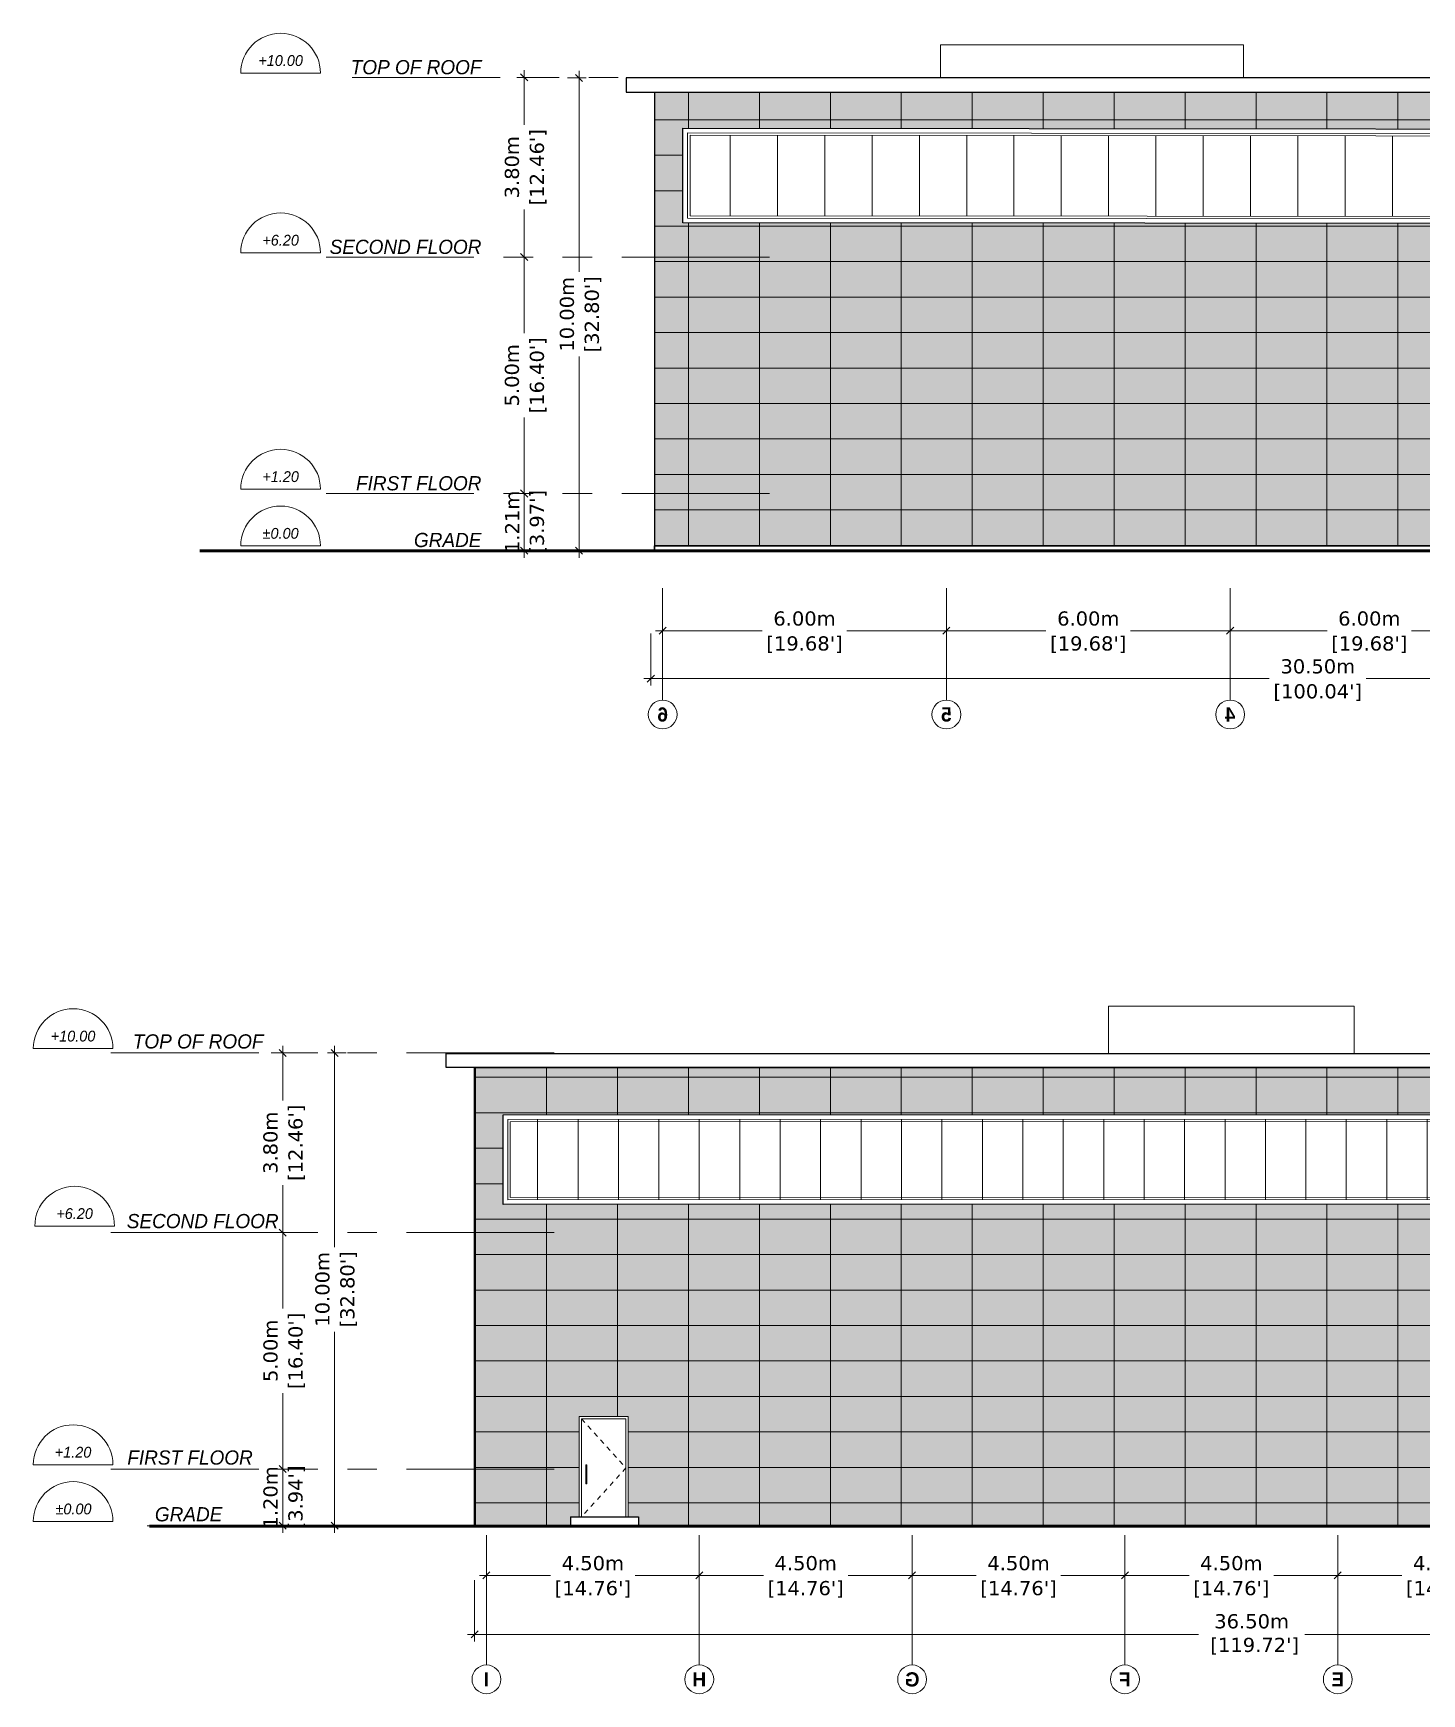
# Model space of a CAD drawing. Header units: metres. Extents: x 587 to 1372, y 780 to 1385.
# Drawn here: x 1142.65 to 1172.01, y 813.46 to 848.58 of the extents above; entities that cross this region are included whole.
import ezdxf
from ezdxf.enums import TextEntityAlignment as Align

# ---------------------------------------------------------------- set-up
doc = ezdxf.new("R2010")
doc.units = ezdxf.units.M
doc.linetypes.add('DASHED', pattern=[0.75, 0.5, -0.25])
doc.linetypes.add('PHANTOM2', pattern=[1.25, 0.625, -0.125, 0.125, -0.125, 0.125, -0.125])
doc.layers.get('DEFPOINTS').update_dxf_attribs({"lineweight": 5})
for name, color, linetype, lineweight in [('A-LEVEL LINES', 45, 'PHANTOM2', 9), ('A-LEVEL TEXT', 41, 'Continuous', 5), ('E-0 ELEVATION_SECTION', 2, 'Continuous', 50), ('E-1 ELEVATION', 162, 'Continuous', 25), ('E-2 ELEVATION', 140, 'Continuous', 15), ('E-4 ELEVATION', 8, 'Continuous', 5), ('E-5 ELEVATION DASHED', 111, 'DASHED', 5), ('ST-GRID DIMS', 7, 'Continuous', 5), ('ST-GRID SYMBOLS', 202, 'Continuous', 5)]:
    doc.layers.add(name, color=color, linetype=linetype, lineweight=lineweight)
doc.layers.add('SP_BUILDINGS_NEW_HATCH', color=9, linetype='Continuous', lineweight=13, true_color=0x808080, transparency=0.5)
doc.styles.add('.LEVEL TEXT', font='GOTHICI.TTF', dxfattribs={"height": 0.3})
doc.styles.add('mg-arial-anno in S dims', font='verdana.ttf', dxfattribs={"height": 0.3})
doc.styles.add('STRUCTURE TEXT', font='GOTHICB.TTF', dxfattribs={"height": 0.125})
doc.dimstyles.new('MGC Dims SMALL', dxfattribs={"dimtxt": 0.3, "dimasz": 0.15, "dimexe": 0.15, "dimexo": 0.15, "dimgap": 0, "dimtad": 0, "dimzin": 0, "dimdsep": 46, "dimtxsty": 'mg-arial-anno in S dims', "dimblk": 'OBLIQUE', "dimcen": 0.15, "dimdle": 0.15, "dimclrd": 256, "dimclre": 256, "dimclrt": 256, "dimadec": 0, "dimazin": 0, "dimtfac": 1, "dimtofl": 0, "dimtmove": 2, "dimatfit": 2, "dimldrblk": 'OPEN90', "dimfxl": 1, "dimtolj": 1, "dimtzin": 0, "dimlwd": -1, "dimlwe": -1, "dimarcsym": 0})
pattern_1 = [(90, (0, 0), (-1.5, 9e-17), [])]
pattern_2 = [(0, (0, 0), (0, 0.75), [])]

# ---------------------------------------------------------------- blocks, each defined once
blk = doc.blocks.new('ELEVATION CALL OUT')
at = {"ltscale": 0.05}
blk.add_line((0, 0), (44.24, 0), dxfattribs=at)
blk.add_arc((22.12, 0), 22.12, 0, 180, dxfattribs=at)
at = {"ltscale": 0.05, "style": '.LEVEL TEXT'}
blk.add_attdef('LEVEL_HEIGHT', text='', height=6, dxfattribs=at).set_placement((22.12, 6.95), align=Align.MIDDLE_CENTER)
blk = doc.blocks.new('_Oblique')
at = {"color": 0, "linetype": 'ByBlock', "lineweight": -2}
blk.add_line((-0.5, -0.5), (0.5, 0.5), dxfattribs=at)
blk = doc.blocks.new('*D193')
at = {"layer": 'DEFPOINTS', "color": 0, "transparency": 16777216}
for p in [(1147.509, 818.215), (1147.921, 818.215), (1144.906, 817.015)]:
    blk.add_point(p, dxfattribs=at)
at = {"layer": 'ST-GRID DIMS', "transparency": 16777216}
for p, q in [((1147.921, 816.865), (1147.921, 818.365)), ((1147.659, 818.215), (1148.071, 818.215)), ((1145.056, 817.015), (1148.071, 817.015))]:
    blk.add_line(p, q, dxfattribs=at)
at = {"layer": 'ST-GRID DIMS', "transparency": 16777216, "xscale": 0.15, "yscale": 0.15, "zscale": 0.15}
for p, rotation in [((1147.921, 818.215), 90), ((1147.921, 817.015), 270)]:
    blk.add_blockref('_Oblique', p, dxfattribs=dict(at, rotation=rotation))
at = {"layer": 'ST-GRID DIMS', "transparency": 16777216, "char_height": 0.3, "attachment_point": 5, "rotation": 90, "style": 'mg-arial-anno in S dims'}
for s, insert in [('\\A1;1.20m', (1147.665, 817.615)), ("\\A1;[3.94']", (1148.218, 817.615))]:
    blk.add_mtext(s, dxfattribs=dict(at, insert=insert))
blk = doc.blocks.new('_Open90')
at = {"color": 0, "linetype": 'ByBlock', "lineweight": -2}
for p, q in [((0, 0), (-1, 0)), ((-0.5, 0.5), (0, 0)), ((0, 0), (-0.5, -0.5))]:
    blk.add_line(p, q, dxfattribs=at)
blk = doc.blocks.new('*D194')
at = {"layer": 'DEFPOINTS', "color": 0, "transparency": 16777216}
for p in [(1147.216, 823.215), (1147.921, 823.215), (1147.509, 818.215)]:
    blk.add_point(p, dxfattribs=at)
at = {"layer": 'ST-GRID DIMS', "transparency": 16777216}
for p, q in [((1147.366, 823.215), (1148.071, 823.215)), ((1147.921, 823.365), (1147.921, 821.609)), ((1147.921, 818.065), (1147.921, 819.82)), ((1147.659, 818.215), (1148.071, 818.215))]:
    blk.add_line(p, q, dxfattribs=at)
at = {"layer": 'ST-GRID DIMS', "transparency": 16777216, "xscale": 0.15, "yscale": 0.15, "zscale": 0.15}
for p, rotation in [((1147.921, 823.215), 90), ((1147.921, 818.215), 270)]:
    blk.add_blockref('_Oblique', p, dxfattribs=dict(at, rotation=rotation))
at = {"layer": 'ST-GRID DIMS', "transparency": 16777216, "char_height": 0.3, "attachment_point": 5, "rotation": 90, "style": 'mg-arial-anno in S dims'}
for s, insert in [("\\A1;[16.40']", (1148.218, 820.715)), ('\\A1;5.00m', (1147.665, 820.715))]:
    blk.add_mtext(s, dxfattribs=dict(at, insert=insert))
blk = doc.blocks.new('*D195')
at = {"layer": 'DEFPOINTS', "color": 0, "transparency": 16777216}
for p in [(1147.528, 827.015), (1147.921, 827.015), (1147.216, 823.215)]:
    blk.add_point(p, dxfattribs=at)
at = {"layer": 'ST-GRID DIMS', "transparency": 16777216}
for p, q in [((1147.921, 827.165), (1147.921, 826.009)), ((1147.678, 827.015), (1148.071, 827.015)), ((1147.921, 823.065), (1147.921, 824.22)), ((1147.366, 823.215), (1148.071, 823.215))]:
    blk.add_line(p, q, dxfattribs=at)
at = {"layer": 'ST-GRID DIMS', "transparency": 16777216, "xscale": 0.15, "yscale": 0.15, "zscale": 0.15}
for p, rotation in [((1147.921, 827.015), 90), ((1147.921, 823.215), 270)]:
    blk.add_blockref('_Oblique', p, dxfattribs=dict(at, rotation=rotation))
at = {"layer": 'ST-GRID DIMS', "transparency": 16777216, "char_height": 0.3, "attachment_point": 5, "rotation": 90, "style": 'mg-arial-anno in S dims'}
for s, insert in [('\\A1;3.80m', (1147.664, 825.115)), ("\\A1;[12.46']", (1148.218, 825.115))]:
    blk.add_mtext(s, dxfattribs=dict(at, insert=insert))
blk = doc.blocks.new('*U104')
at = {"ltscale": 0.05}
blk.add_line((0, 12), (0, 99.6), dxfattribs=at)
blk.add_circle((0, 0), 12, dxfattribs=at)
at = {"ltscale": 0.05, "style": 'STRUCTURE TEXT'}
blk.add_attdef('GRID_NO', text='', height=15, dxfattribs=at).set_placement((0, 0), align=Align.MIDDLE)
blk = doc.blocks.new('*D198')
at = {"layer": 'DEFPOINTS', "color": 0, "transparency": 16777216}
for p in [(1170.229, 816.966), (1174.729, 816.966), (1170.229, 815.966)]:
    blk.add_point(p, dxfattribs=at)
at = {"layer": 'ST-GRID DIMS', "transparency": 16777216}
for p, q in [((1170.229, 816.816), (1170.229, 815.816)), ((1174.729, 816.816), (1174.729, 815.816)), ((1170.079, 815.966), (1171.585, 815.966)), ((1174.879, 815.966), (1173.374, 815.966))]:
    blk.add_line(p, q, dxfattribs=at)
at = {"layer": 'ST-GRID DIMS', "transparency": 16777216, "xscale": 0.15, "yscale": 0.15, "zscale": 0.15, "rotation": 180}
blk.add_blockref('_Oblique', (1170.229, 815.966), dxfattribs=at)
at = {"layer": 'ST-GRID DIMS', "transparency": 16777216, "xscale": 0.15, "yscale": 0.15, "zscale": 0.15}
blk.add_blockref('_Oblique', (1174.729, 815.966), dxfattribs=at)
at = {"layer": 'ST-GRID DIMS', "transparency": 16777216, "char_height": 0.3, "attachment_point": 5, "style": 'mg-arial-anno in S dims'}
for s, insert in [('\\A1;4.50m', (1172.479, 816.222)), ("\\A1;[14.76']", (1172.479, 815.67))]:
    blk.add_mtext(s, dxfattribs=dict(at, insert=insert))
blk = doc.blocks.new('*D199')
at = {"layer": 'DEFPOINTS', "color": 0, "transparency": 16777216}
for p in [(1165.729, 816.966), (1170.229, 816.966), (1165.729, 815.966)]:
    blk.add_point(p, dxfattribs=at)
at = {"layer": 'ST-GRID DIMS', "transparency": 16777216}
for p, q in [((1165.729, 816.816), (1165.729, 815.816)), ((1170.229, 816.816), (1170.229, 815.816)), ((1165.579, 815.966), (1167.085, 815.966)), ((1170.379, 815.966), (1168.874, 815.966))]:
    blk.add_line(p, q, dxfattribs=at)
at = {"layer": 'ST-GRID DIMS', "transparency": 16777216, "xscale": 0.15, "yscale": 0.15, "zscale": 0.15, "rotation": 180}
blk.add_blockref('_Oblique', (1165.729, 815.966), dxfattribs=at)
at = {"layer": 'ST-GRID DIMS', "transparency": 16777216, "xscale": 0.15, "yscale": 0.15, "zscale": 0.15}
blk.add_blockref('_Oblique', (1170.229, 815.966), dxfattribs=at)
at = {"layer": 'ST-GRID DIMS', "transparency": 16777216, "char_height": 0.3, "attachment_point": 5, "style": 'mg-arial-anno in S dims'}
for s, insert in [('\\A1;4.50m', (1167.979, 816.222)), ("\\A1;[14.76']", (1167.979, 815.67))]:
    blk.add_mtext(s, dxfattribs=dict(at, insert=insert))
blk = doc.blocks.new('*D200')
at = {"layer": 'DEFPOINTS', "color": 0, "transparency": 16777216}
for p in [(1161.229, 816.966), (1165.729, 816.966), (1161.229, 815.966)]:
    blk.add_point(p, dxfattribs=at)
at = {"layer": 'ST-GRID DIMS', "transparency": 16777216}
for p, q in [((1161.229, 816.816), (1161.229, 815.816)), ((1165.729, 816.816), (1165.729, 815.816)), ((1161.079, 815.966), (1162.585, 815.966)), ((1165.879, 815.966), (1164.374, 815.966))]:
    blk.add_line(p, q, dxfattribs=at)
at = {"layer": 'ST-GRID DIMS', "transparency": 16777216, "xscale": 0.15, "yscale": 0.15, "zscale": 0.15, "rotation": 180}
blk.add_blockref('_Oblique', (1161.229, 815.966), dxfattribs=at)
at = {"layer": 'ST-GRID DIMS', "transparency": 16777216, "xscale": 0.15, "yscale": 0.15, "zscale": 0.15}
blk.add_blockref('_Oblique', (1165.729, 815.966), dxfattribs=at)
at = {"layer": 'ST-GRID DIMS', "transparency": 16777216, "char_height": 0.3, "attachment_point": 5, "style": 'mg-arial-anno in S dims'}
for s, insert in [('\\A1;4.50m', (1163.479, 816.222)), ("\\A1;[14.76']", (1163.479, 815.67))]:
    blk.add_mtext(s, dxfattribs=dict(at, insert=insert))
blk = doc.blocks.new('*D201')
at = {"layer": 'DEFPOINTS', "color": 0, "transparency": 16777216}
for p in [(1156.729, 816.966), (1161.229, 816.966), (1156.729, 815.966)]:
    blk.add_point(p, dxfattribs=at)
at = {"layer": 'ST-GRID DIMS', "transparency": 16777216}
for p, q in [((1156.729, 816.816), (1156.729, 815.816)), ((1161.229, 816.816), (1161.229, 815.816)), ((1156.579, 815.966), (1158.085, 815.966)), ((1161.379, 815.966), (1159.874, 815.966))]:
    blk.add_line(p, q, dxfattribs=at)
at = {"layer": 'ST-GRID DIMS', "transparency": 16777216, "xscale": 0.15, "yscale": 0.15, "zscale": 0.15, "rotation": 180}
blk.add_blockref('_Oblique', (1156.729, 815.966), dxfattribs=at)
at = {"layer": 'ST-GRID DIMS', "transparency": 16777216, "xscale": 0.15, "yscale": 0.15, "zscale": 0.15}
blk.add_blockref('_Oblique', (1161.229, 815.966), dxfattribs=at)
at = {"layer": 'ST-GRID DIMS', "transparency": 16777216, "char_height": 0.3, "attachment_point": 5, "style": 'mg-arial-anno in S dims'}
for s, insert in [('\\A1;4.50m', (1158.979, 816.222)), ("\\A1;[14.76']", (1158.979, 815.67))]:
    blk.add_mtext(s, dxfattribs=dict(at, insert=insert))
blk = doc.blocks.new('*D202')
at = {"layer": 'DEFPOINTS', "color": 0, "transparency": 16777216}
for p in [(1152.229, 816.966), (1156.729, 816.966), (1152.229, 815.966)]:
    blk.add_point(p, dxfattribs=at)
at = {"layer": 'ST-GRID DIMS', "transparency": 16777216}
for p, q in [((1152.229, 816.816), (1152.229, 815.816)), ((1156.729, 816.816), (1156.729, 815.816)), ((1152.079, 815.966), (1153.585, 815.966)), ((1156.879, 815.966), (1155.374, 815.966))]:
    blk.add_line(p, q, dxfattribs=at)
at = {"layer": 'ST-GRID DIMS', "transparency": 16777216, "xscale": 0.15, "yscale": 0.15, "zscale": 0.15, "rotation": 180}
blk.add_blockref('_Oblique', (1152.229, 815.966), dxfattribs=at)
at = {"layer": 'ST-GRID DIMS', "transparency": 16777216, "xscale": 0.15, "yscale": 0.15, "zscale": 0.15}
blk.add_blockref('_Oblique', (1156.729, 815.966), dxfattribs=at)
at = {"layer": 'ST-GRID DIMS', "transparency": 16777216, "char_height": 0.3, "attachment_point": 5, "style": 'mg-arial-anno in S dims'}
for s, insert in [('\\A1;4.50m', (1154.479, 816.222)), ("\\A1;[14.76']", (1154.479, 815.67))]:
    blk.add_mtext(s, dxfattribs=dict(at, insert=insert))
blk = doc.blocks.new('*D203')
at = {"layer": 'DEFPOINTS', "color": 0, "transparency": 16777216}
for p in [(1151.979, 816.017), (1188.479, 816.017), (1151.979, 814.719)]:
    blk.add_point(p, dxfattribs=at)
at = {"layer": 'ST-GRID DIMS', "transparency": 16777216}
for p, q in [((1151.979, 815.867), (1151.979, 814.569)), ((1188.479, 815.867), (1188.479, 814.569)), ((1151.829, 814.719), (1167.286, 814.719)), ((1188.629, 814.719), (1169.53, 814.719))]:
    blk.add_line(p, q, dxfattribs=at)
at = {"layer": 'ST-GRID DIMS', "transparency": 16777216, "xscale": 0.15, "yscale": 0.15, "zscale": 0.15, "rotation": 180}
blk.add_blockref('_Oblique', (1151.979, 814.719), dxfattribs=at)
at = {"layer": 'ST-GRID DIMS', "transparency": 16777216, "xscale": 0.15, "yscale": 0.15, "zscale": 0.15}
blk.add_blockref('_Oblique', (1188.479, 814.719), dxfattribs=at)
at = {"layer": 'ST-GRID DIMS', "transparency": 16777216, "insert": (1168.408, 814.719), "char_height": 0.3, "attachment_point": 5, "style": 'mg-arial-anno in S dims'}
blk.add_mtext("\\A1;36.50m\\P [119.72']", dxfattribs=at)
blk = doc.blocks.new('*D205')
at = {"layer": 'DEFPOINTS', "color": 0, "transparency": 16777216}
for p in [(1161.954, 836.997), (1167.954, 836.997), (1167.954, 835.945)]:
    blk.add_point(p, dxfattribs=at)
at = {"layer": 'ST-GRID DIMS', "transparency": 16777216}
for p, q in [((1161.954, 836.847), (1161.954, 835.795)), ((1167.954, 836.847), (1167.954, 835.795)), ((1161.804, 835.945), (1164.06, 835.945)), ((1168.104, 835.945), (1165.848, 835.945))]:
    blk.add_line(p, q, dxfattribs=at)
at = {"layer": 'ST-GRID DIMS', "transparency": 16777216, "xscale": 0.15, "yscale": 0.15, "zscale": 0.15, "rotation": 180}
blk.add_blockref('_Oblique', (1161.954, 835.945), dxfattribs=at)
at = {"layer": 'ST-GRID DIMS', "transparency": 16777216, "xscale": 0.15, "yscale": 0.15, "zscale": 0.15}
blk.add_blockref('_Oblique', (1167.954, 835.945), dxfattribs=at)
at = {"layer": 'ST-GRID DIMS', "transparency": 16777216, "char_height": 0.3, "attachment_point": 5, "style": 'mg-arial-anno in S dims'}
for s, insert in [('\\A1;6.00m', (1164.954, 836.201)), ("\\A1;[19.68']", (1164.954, 835.649))]:
    blk.add_mtext(s, dxfattribs=dict(at, insert=insert))
blk = doc.blocks.new('*D206')
at = {"layer": 'DEFPOINTS', "color": 0, "transparency": 16777216}
for p in [(1167.954, 836.997), (1173.954, 836.997), (1173.954, 835.945)]:
    blk.add_point(p, dxfattribs=at)
at = {"layer": 'ST-GRID DIMS', "transparency": 16777216}
for p, q in [((1167.954, 836.847), (1167.954, 835.795)), ((1173.954, 836.847), (1173.954, 835.795)), ((1167.804, 835.945), (1170.002, 835.945)), ((1174.104, 835.945), (1171.791, 835.945))]:
    blk.add_line(p, q, dxfattribs=at)
at = {"layer": 'ST-GRID DIMS', "transparency": 16777216, "xscale": 0.15, "yscale": 0.15, "zscale": 0.15, "rotation": 180}
blk.add_blockref('_Oblique', (1167.954, 835.945), dxfattribs=at)
at = {"layer": 'ST-GRID DIMS', "transparency": 16777216, "xscale": 0.15, "yscale": 0.15, "zscale": 0.15}
blk.add_blockref('_Oblique', (1173.954, 835.945), dxfattribs=at)
at = {"layer": 'ST-GRID DIMS', "transparency": 16777216, "char_height": 0.3, "attachment_point": 5, "style": 'mg-arial-anno in S dims'}
for s, insert in [('\\A1;6.00m', (1170.896, 836.201)), ("\\A1;[19.68']", (1170.896, 835.649))]:
    blk.add_mtext(s, dxfattribs=dict(at, insert=insert))
blk = doc.blocks.new('*D209')
at = {"layer": 'DEFPOINTS', "color": 0, "transparency": 16777216}
for p in [(1155.704, 836.038), (1186.204, 836.038), (1186.204, 834.933)]:
    blk.add_point(p, dxfattribs=at)
at = {"layer": 'ST-GRID DIMS', "transparency": 16777216}
for p, q in [((1155.704, 835.888), (1155.704, 834.783)), ((1186.204, 835.888), (1186.204, 834.783)), ((1155.554, 834.933), (1168.781, 834.933)), ((1186.354, 834.933), (1170.832, 834.933))]:
    blk.add_line(p, q, dxfattribs=at)
at = {"layer": 'ST-GRID DIMS', "transparency": 16777216, "xscale": 0.15, "yscale": 0.15, "zscale": 0.15, "rotation": 180}
blk.add_blockref('_Oblique', (1155.704, 834.933), dxfattribs=at)
at = {"layer": 'ST-GRID DIMS', "transparency": 16777216, "xscale": 0.15, "yscale": 0.15, "zscale": 0.15}
blk.add_blockref('_Oblique', (1186.204, 834.933), dxfattribs=at)
at = {"layer": 'ST-GRID DIMS', "transparency": 16777216, "char_height": 0.3, "attachment_point": 5, "style": 'mg-arial-anno in S dims'}
for s, insert in [('\\A1;30.50m', (1169.807, 835.189)), ("\\A1;[100.04']", (1169.807, 834.637))]:
    blk.add_mtext(s, dxfattribs=dict(at, insert=insert))
blk = doc.blocks.new('*U183')
at = {"ltscale": 0.05}
blk.add_line((0, 12), (0, 99.6), dxfattribs=at)
blk.add_circle((0, 0), 12, dxfattribs=at)
at = {"ltscale": 0.05, "style": 'STRUCTURE TEXT'}
blk.add_attdef('GRID_NO', text='', height=15, dxfattribs=at).set_placement((0, 0), align=Align.MIDDLE)
blk = doc.blocks.new('*D210')
at = {"layer": 'DEFPOINTS', "color": 0, "transparency": 16777216}
for p in [(1155.954, 836.997), (1161.954, 836.997), (1161.954, 835.945)]:
    blk.add_point(p, dxfattribs=at)
at = {"layer": 'ST-GRID DIMS', "transparency": 16777216}
for p, q in [((1155.954, 836.847), (1155.954, 835.795)), ((1161.954, 836.847), (1161.954, 835.795)), ((1155.804, 835.945), (1158.06, 835.945)), ((1162.104, 835.945), (1159.848, 835.945))]:
    blk.add_line(p, q, dxfattribs=at)
at = {"layer": 'ST-GRID DIMS', "transparency": 16777216, "xscale": 0.15, "yscale": 0.15, "zscale": 0.15, "rotation": 180}
blk.add_blockref('_Oblique', (1155.954, 835.945), dxfattribs=at)
at = {"layer": 'ST-GRID DIMS', "transparency": 16777216, "xscale": 0.15, "yscale": 0.15, "zscale": 0.15}
blk.add_blockref('_Oblique', (1161.954, 835.945), dxfattribs=at)
at = {"layer": 'ST-GRID DIMS', "transparency": 16777216, "char_height": 0.3, "attachment_point": 5, "style": 'mg-arial-anno in S dims'}
for s, insert in [('\\A1;6.00m', (1158.954, 836.201)), ("\\A1;[19.68']", (1158.954, 835.649))]:
    blk.add_mtext(s, dxfattribs=dict(at, insert=insert))
blk = doc.blocks.new('*D212')
at = {"layer": 'DEFPOINTS', "color": 0, "transparency": 16777216}
for p in [(1152.613, 838.847), (1153.026, 838.847), (1152.613, 837.637)]:
    blk.add_point(p, dxfattribs=at)
at = {"layer": 'ST-GRID DIMS', "transparency": 16777216}
for p, q in [((1152.763, 838.847), (1153.176, 838.847)), ((1153.026, 837.487), (1153.026, 838.997)), ((1152.763, 837.637), (1153.176, 837.637))]:
    blk.add_line(p, q, dxfattribs=at)
at = {"layer": 'ST-GRID DIMS', "transparency": 16777216, "xscale": 0.15, "yscale": 0.15, "zscale": 0.15}
for p, rotation in [((1153.026, 838.847), 90), ((1153.026, 837.637), 270)]:
    blk.add_blockref('_Oblique', p, dxfattribs=dict(at, rotation=rotation))
at = {"layer": 'ST-GRID DIMS', "transparency": 16777216, "char_height": 0.3, "attachment_point": 5, "rotation": 90, "style": 'mg-arial-anno in S dims'}
for s, insert in [('\\A1;1.21m', (1152.773, 838.247)), ("\\A1;[3.97']", (1153.322, 838.247))]:
    blk.add_mtext(s, dxfattribs=dict(at, insert=insert))
blk = doc.blocks.new('*D213')
at = {"layer": 'DEFPOINTS', "color": 0, "transparency": 16777216}
for p in [(1152.671, 843.847), (1153.026, 843.847), (1152.613, 838.847)]:
    blk.add_point(p, dxfattribs=at)
at = {"layer": 'ST-GRID DIMS', "transparency": 16777216}
for p, q in [((1153.026, 843.997), (1153.026, 842.241)), ((1152.821, 843.847), (1153.176, 843.847)), ((1153.026, 838.697), (1153.026, 840.453)), ((1152.763, 838.847), (1153.176, 838.847))]:
    blk.add_line(p, q, dxfattribs=at)
at = {"layer": 'ST-GRID DIMS', "transparency": 16777216, "xscale": 0.15, "yscale": 0.15, "zscale": 0.15}
for p, rotation in [((1153.026, 843.847), 90), ((1153.026, 838.847), 270)]:
    blk.add_blockref('_Oblique', p, dxfattribs=dict(at, rotation=rotation))
at = {"layer": 'ST-GRID DIMS', "transparency": 16777216, "char_height": 0.3, "attachment_point": 5, "rotation": 90, "style": 'mg-arial-anno in S dims'}
for s, insert in [('\\A1;5.00m', (1152.769, 841.347)), ("\\A1;[16.40']", (1153.322, 841.347))]:
    blk.add_mtext(s, dxfattribs=dict(at, insert=insert))
blk = doc.blocks.new('*D214')
at = {"layer": 'DEFPOINTS', "color": 0, "transparency": 16777216}
for p in [(1152.723, 847.647), (1153.026, 847.647), (1152.671, 843.847)]:
    blk.add_point(p, dxfattribs=at)
at = {"layer": 'ST-GRID DIMS', "transparency": 16777216}
for p, q in [((1153.026, 847.797), (1153.026, 846.641)), ((1152.873, 847.647), (1153.176, 847.647)), ((1153.026, 843.697), (1153.026, 844.853)), ((1152.821, 843.847), (1153.176, 843.847))]:
    blk.add_line(p, q, dxfattribs=at)
at = {"layer": 'ST-GRID DIMS', "transparency": 16777216, "xscale": 0.15, "yscale": 0.15, "zscale": 0.15}
for p, rotation in [((1153.026, 847.647), 90), ((1153.026, 843.847), 270)]:
    blk.add_blockref('_Oblique', p, dxfattribs=dict(at, rotation=rotation))
at = {"layer": 'ST-GRID DIMS', "transparency": 16777216, "char_height": 0.3, "attachment_point": 5, "rotation": 90, "style": 'mg-arial-anno in S dims'}
for s, insert in [("\\A1;[12.46']", (1153.322, 845.747)), ('\\A1;3.80m', (1152.769, 845.747))]:
    blk.add_mtext(s, dxfattribs=dict(at, insert=insert))
blk = doc.blocks.new('*D211')
at = {"layer": 'DEFPOINTS', "color": 0, "transparency": 16777216}
for p in [(1153.795, 847.637), (1154.188, 847.637), (1153.795, 837.637)]:
    blk.add_point(p, dxfattribs=at)
at = {"layer": 'ST-GRID DIMS', "transparency": 16777216}
for p, q in [((1153.945, 847.637), (1154.338, 847.637)), ((1154.188, 847.787), (1154.188, 843.532)), ((1154.188, 837.487), (1154.188, 841.743)), ((1153.945, 837.637), (1154.338, 837.637))]:
    blk.add_line(p, q, dxfattribs=at)
at = {"layer": 'ST-GRID DIMS', "transparency": 16777216, "xscale": 0.15, "yscale": 0.15, "zscale": 0.15}
for p, rotation in [((1154.188, 847.637), 90), ((1154.188, 837.637), 270)]:
    blk.add_blockref('_Oblique', p, dxfattribs=dict(at, rotation=rotation))
at = {"layer": 'ST-GRID DIMS', "transparency": 16777216, "char_height": 0.3, "attachment_point": 5, "rotation": 90, "style": 'mg-arial-anno in S dims'}
for s, insert in [('\\A1;10.00m', (1153.932, 842.637)), ("\\A1;[32.80']", (1154.484, 842.637))]:
    blk.add_mtext(s, dxfattribs=dict(at, insert=insert))
blk = doc.blocks.new('*D215')
at = {"layer": 'DEFPOINTS', "color": 0, "transparency": 16777216}
for p in [(1149.019, 827.015), (1149.411, 827.015), (1149.411, 817.015)]:
    blk.add_point(p, dxfattribs=at)
at = {"layer": 'ST-GRID DIMS', "transparency": 16777216}
for p, q in [((1149.019, 827.165), (1149.019, 822.909)), ((1149.261, 827.015), (1148.869, 827.015)), ((1149.019, 816.865), (1149.019, 821.12)), ((1149.261, 817.015), (1148.869, 817.015))]:
    blk.add_line(p, q, dxfattribs=at)
at = {"layer": 'ST-GRID DIMS', "transparency": 16777216, "xscale": 0.15, "yscale": 0.15, "zscale": 0.15}
for p, rotation in [((1149.019, 827.015), 90), ((1149.019, 817.015), 270)]:
    blk.add_blockref('_Oblique', p, dxfattribs=dict(at, rotation=rotation))
at = {"layer": 'ST-GRID DIMS', "transparency": 16777216, "char_height": 0.3, "attachment_point": 5, "rotation": 90, "style": 'mg-arial-anno in S dims'}
for s, insert in [('\\A1;10.00m', (1148.763, 822.015)), ("\\A1;[32.80']", (1149.315, 822.015))]:
    blk.add_mtext(s, dxfattribs=dict(at, insert=insert))

msp = doc.modelspace()

# ---------------------------------------------------------------- hatches: boundary and pattern name
at = {"layer": 'E-4 ELEVATION', "transparency": 33554687}
h = msp.add_hatch(dxfattribs=at)
h.set_pattern_fill('_USER', color=256, scale=0.855, angle=90, pattern_type=0)
h.set_pattern_definition([(90, (1166.1344, 823.9146), (-0.855, 5e-17), [])])
h.paths.add_polyline_path([(1152.729, 825.607), (1187.779, 825.615), (1187.779, 823.915), (1152.729, 823.907)])
at = {"layer": 'SP_BUILDINGS_NEW_HATCH', "transparency": 33554559}
h = msp.add_hatch(dxfattribs=at)
h.set_pattern_fill('_USER', color=256, scale=0.75, pattern_type=0)
h.set_pattern_definition(pattern_2)
h.paths.add_polyline_path([(1186.283, 847.337), (1168.233, 847.337), (1155.783, 847.337), (1155.783, 837.737), (1186.283, 837.737)])
h.paths.add_polyline_path([(1156.383, 844.572), (1156.383, 846.572), (1185.681, 846.547), (1185.681, 844.547)], flags=16)
h.paths.add_polyline_path([(1156.483, 844.672), (1156.483, 846.472), (1185.581, 846.447), (1185.581, 844.647)], flags=0)
h.paths.add_polyline_path([(1156.533, 844.722), (1156.533, 846.422), (1185.531, 846.397), (1185.531, 844.697)], flags=0)
h = msp.add_hatch(dxfattribs=at)
h.set_pattern_fill('_USER', color=256, scale=1.5, angle=90, pattern_type=0)
h.set_pattern_definition(pattern_1)
h.paths.add_polyline_path([(1186.283, 847.337), (1168.233, 847.337), (1155.783, 847.337), (1155.783, 837.737), (1186.283, 837.737)])
h.paths.add_polyline_path([(1156.383, 844.572), (1156.383, 846.572), (1185.681, 846.547), (1185.681, 844.547)], flags=16)
h.paths.add_polyline_path([(1156.483, 844.672), (1156.483, 846.472), (1185.581, 846.447), (1185.581, 844.647)], flags=0)
h.paths.add_polyline_path([(1156.533, 844.722), (1156.533, 846.422), (1185.531, 846.397), (1185.531, 844.697)], flags=0)
h = msp.add_hatch(color=256, dxfattribs=at)
h.dxf.hatch_style = 1
h.paths.add_polyline_path([(1186.283, 847.337), (1168.233, 847.337), (1155.783, 847.337), (1155.783, 837.737), (1186.283, 837.737)])
h.paths.add_polyline_path([(1156.383, 844.572), (1156.383, 846.572), (1185.681, 846.547), (1185.681, 844.547)], flags=16)
h.paths.add_polyline_path([(1156.483, 844.672), (1156.483, 846.472), (1185.581, 846.447), (1185.581, 844.647)], flags=0)
h.paths.add_polyline_path([(1156.533, 844.722), (1156.533, 846.422), (1185.531, 846.397), (1185.531, 844.697)], flags=0)
h = msp.add_hatch(dxfattribs=at)
h.set_pattern_fill('_USER', color=256, angle=90, pattern_type=0)
h.set_pattern_definition([(90, (1168.3826, 844.6971), (-1, 6e-17), [])])
h.paths.add_polyline_path([(1156.533, 846.422), (1185.531, 846.397), (1185.531, 844.697), (1156.533, 844.722)])
h = msp.add_hatch(color=256, dxfattribs=at)
h.dxf.hatch_style = 1
h.paths.add_polyline_path([(1188.479, 826.705), (1151.979, 826.705), (1151.979, 817.015), (1154.008, 817.015), (1154.008, 817.205), (1154.189, 817.205), (1154.189, 819.325), (1155.229, 819.325), (1155.229, 817.205), (1155.444, 817.205), (1155.444, 817.015), (1188.479, 817.015)])
h.paths.add_polyline_path([(1152.579, 823.807), (1152.579, 825.707), (1187.879, 825.715), (1187.879, 823.815)], flags=16)
h.paths.add_polyline_path([(1152.679, 823.907), (1152.679, 825.607), (1187.779, 825.615), (1187.779, 823.915)], flags=0)
h.paths.add_polyline_path([(1152.729, 823.957), (1152.729, 825.557), (1187.729, 825.565), (1187.729, 823.965)], flags=0)
h = msp.add_hatch(dxfattribs=at)
h.set_pattern_fill('_USER', color=256, scale=1.5, angle=90, pattern_type=0)
h.set_pattern_definition(pattern_1)
h.paths.add_polyline_path([(1188.479, 826.705), (1151.979, 826.705), (1151.979, 817.015), (1154.008, 817.015), (1154.008, 817.205), (1154.189, 817.205), (1154.189, 819.325), (1155.229, 819.325), (1155.229, 817.205), (1155.444, 817.205), (1155.444, 817.015), (1188.479, 817.015)])
h.paths.add_polyline_path([(1152.579, 823.807), (1152.579, 825.707), (1187.879, 825.715), (1187.879, 823.815)], flags=16)
h.paths.add_polyline_path([(1152.679, 823.907), (1152.679, 825.607), (1187.779, 825.615), (1187.779, 823.915)], flags=0)
h.paths.add_polyline_path([(1152.729, 823.957), (1152.729, 825.557), (1187.729, 825.565), (1187.729, 823.965)], flags=0)
h = msp.add_hatch(dxfattribs=at)
h.set_pattern_fill('_USER', color=256, scale=0.75, pattern_type=0)
h.set_pattern_definition(pattern_2)
h.paths.add_polyline_path([(1188.479, 826.705), (1151.979, 826.705), (1151.979, 817.015), (1154.008, 817.015), (1154.008, 817.205), (1154.189, 817.205), (1154.189, 819.325), (1155.229, 819.325), (1155.229, 817.205), (1155.444, 817.205), (1155.444, 817.015), (1188.479, 817.015)])
h.paths.add_polyline_path([(1152.579, 823.807), (1152.579, 825.707), (1187.879, 825.715), (1187.879, 823.815)], flags=16)
h.paths.add_polyline_path([(1152.679, 823.907), (1152.679, 825.607), (1187.779, 825.615), (1187.779, 823.915)], flags=0)
h.paths.add_polyline_path([(1152.729, 823.957), (1152.729, 825.557), (1187.729, 825.565), (1187.729, 823.965)], flags=0)

# ---------------------------------------------------------------- linework, layer by layer
at = {"layer": 'A-LEVEL LINES', "ltscale": 5}
for p, q in [((1158.767, 847.647), (1149.369, 847.647)), ((1158.215, 843.847), (1148.816, 843.847)), ((1158.215, 838.847), (1148.816, 838.847)), ((1153.663, 827.015), (1144.264, 827.015)), ((1153.663, 823.215), (1144.264, 823.215)), ((1153.663, 818.215), (1144.264, 818.215))]:
    msp.add_line(p, q, dxfattribs=at)
at = {"layer": 'A-LEVEL LINES', "ltscale": 0.002}
for p, q in [((1158.215, 837.647), (1148.816, 837.647)), ((1155.422, 817.015), (1147.291, 817.015))]:
    msp.add_line(p, q, dxfattribs=at)
at = {"layer": 'E-0 ELEVATION_SECTION'}
for p, q in [((1146.172, 837.637), (1193.408, 837.637)), ((1201.365, 817.005), (1145.104, 817.005))]:
    msp.add_line(p, q, dxfattribs=at)
at = {"layer": 'E-1 ELEVATION'}
for p, q in [((1155.783, 847.337), (1155.783, 837.637)), ((1151.979, 826.705), (1151.979, 817.005)), ((1154.008, 817.205), (1154.008, 817.005))]:
    msp.add_line(p, q, dxfattribs=at)
for points in [[(1168.233, 847.637), (1155.183, 847.637), (1155.183, 847.337), (1168.233, 847.337)], [(1168.233, 847.337), (1186.883, 847.337), (1186.883, 847.637), (1168.233, 847.637)], [(1155.783, 837.637), (1155.783, 837.737), (1186.283, 837.737)], [(1165.382, 826.705), (1151.379, 826.705), (1151.379, 827.005), (1165.382, 827.005)], [(1165.382, 827.005), (1189.079, 827.005), (1189.079, 826.705), (1165.382, 826.705)], [(1154.008, 817.205), (1155.229, 817.205), (1155.444, 817.205), (1155.444, 817.005)]]:
    msp.add_lwpolyline(points, dxfattribs=at)
for points in [[(1185.681, 844.547), (1156.383, 844.572), (1156.383, 846.572), (1185.681, 846.547)], [(1151.979, 826.705), (1188.479, 826.705), (1188.479, 817.015), (1151.979, 817.015)], [(1187.879, 823.815), (1152.579, 823.807), (1152.579, 825.707), (1187.879, 825.715)]]:
    msp.add_lwpolyline(points, close=True, dxfattribs=at)
at = {"layer": 'E-2 ELEVATION'}
for points in [[(1156.483, 844.672), (1185.581, 844.647), (1185.581, 846.447), (1156.483, 846.472)], [(1156.533, 844.722), (1185.531, 844.697), (1185.531, 846.397), (1156.533, 846.422)], [(1187.779, 823.915), (1152.679, 823.907), (1152.679, 825.607), (1187.779, 825.615)], [(1187.729, 823.965), (1152.729, 823.957), (1152.729, 825.557), (1187.729, 825.565)], [(1154.329, 818.305), (1154.329, 817.905), (1154.349, 817.905), (1154.349, 818.305)]]:
    msp.add_lwpolyline(points, close=True, dxfattribs=at)
for points in [[(1154.189, 817.205), (1154.189, 819.325), (1155.229, 819.325), (1155.229, 817.205)], [(1154.239, 817.205), (1154.239, 819.275), (1155.179, 819.275), (1155.179, 817.205)]]:
    msp.add_lwpolyline(points, dxfattribs=at)
at = {"layer": 'E-4 ELEVATION'}
for p, q in [((1161.833, 848.337), (1161.833, 847.637)), ((1170.579, 828.005), (1165.382, 828.005)), ((1165.382, 827.005), (1165.382, 828.005)), ((1170.579, 827.005), (1170.579, 828.005))]:
    msp.add_line(p, q, dxfattribs=at)
msp.add_lwpolyline([(1168.233, 848.337), (1161.833, 848.337), (1161.833, 848.337), (1168.233, 848.337), (1168.233, 847.637)], dxfattribs=at)
at = {"layer": 'E-5 ELEVATION DASHED', "ltscale": 0.1}
for p, q in [((1154.239, 819.275), (1155.179, 818.24)), ((1155.179, 818.24), (1154.239, 817.205))]:
    msp.add_line(p, q, dxfattribs=at)

# ---------------------------------------------------------------- block references
at = {"layer": 'A-LEVEL TEXT', "xscale": 0.03809999999999999, "yscale": 0.03809999999999999, "zscale": 0.03809999999999999}
for p, values in [((1147.034, 847.739), {'LEVEL_HEIGHT': '+10.00'}), ((1147.034, 843.939), {'LEVEL_HEIGHT': '+6.20'}), ((1147.034, 838.939), {'LEVEL_HEIGHT': '+1.20'}), ((1147.034, 837.739), {'LEVEL_HEIGHT': '±0.00'})]:
    msp.add_blockref('ELEVATION CALL OUT', p, dxfattribs=at).add_auto_attribs(values)
at = {"layer": 'A-LEVEL TEXT'}
ref = msp.add_blockref('ELEVATION CALL OUT', (1144.332, 827.107), dxfattribs=dict(at, xscale=-0.03809999999999999, yscale=0.03809999999999999, zscale=0.03809999999999999))
ref.add_attrib('LEVEL_HEIGHT', '+10.00', dxfattribs={"layer": '0', "ltscale": 0.05, "extrusion": (0, 0, -1), "height": 0.2286, "style": '.LEVEL TEXT', "text_generation_flag": 2}).set_placement((-1143.488, 827.371), align=Align.MIDDLE_CENTER)
ref = msp.add_blockref('ELEVATION CALL OUT', (1144.365, 823.353), dxfattribs=dict(at, xscale=-0.03809999999999999, yscale=0.03809999999999999, zscale=0.03809999999999999))
ref.add_attrib('LEVEL_HEIGHT', '+6.20', dxfattribs={"layer": '0', "ltscale": 0.05, "extrusion": (0, 0, -1), "height": 0.2286, "style": '.LEVEL TEXT', "text_generation_flag": 2}).set_placement((-1143.521, 823.618), align=Align.MIDDLE_CENTER)
ref = msp.add_blockref('ELEVATION CALL OUT', (1144.332, 818.307), dxfattribs=dict(at, xscale=-0.03809999999999999, yscale=0.03809999999999999, zscale=0.03809999999999999))
ref.add_attrib('LEVEL_HEIGHT', '+1.20', dxfattribs={"layer": '0', "ltscale": 0.05, "extrusion": (0, 0, -1), "height": 0.2286, "style": '.LEVEL TEXT', "text_generation_flag": 2}).set_placement((-1143.488, 818.571), align=Align.MIDDLE_CENTER)
ref = msp.add_blockref('ELEVATION CALL OUT', (1144.332, 817.107), dxfattribs=dict(at, xscale=-0.03809999999999999, yscale=0.03809999999999999, zscale=0.03809999999999999))
ref.add_attrib('LEVEL_HEIGHT', '±0.00', dxfattribs={"layer": '0', "ltscale": 0.05, "extrusion": (0, 0, -1), "height": 0.2286, "style": '.LEVEL TEXT', "text_generation_flag": 2}).set_placement((-1143.497, 817.371), align=Align.MIDDLE_CENTER)
at = {"layer": 'ST-GRID SYMBOLS'}
ref = msp.add_blockref('*U183', (1155.954, 834.174), dxfattribs=dict(at, xscale=0.0254, yscale=0.0254, zscale=0.0254))
ref.add_attrib('GRID_NO', '6', dxfattribs={"layer": '0', "ltscale": 0.05, "height": 0.3, "style": 'STRUCTURE TEXT', "text_generation_flag": 2}).set_placement((1155.954, 834.174), align=Align.MIDDLE_CENTER)
ref = msp.add_blockref('*U183', (1161.954, 834.174), dxfattribs=dict(at, xscale=0.0254, yscale=0.0254, zscale=0.0254))
ref.add_attrib('GRID_NO', '5', dxfattribs={"layer": '0', "ltscale": 0.05, "height": 0.3, "style": 'STRUCTURE TEXT', "text_generation_flag": 2}).set_placement((1161.954, 834.174), align=Align.MIDDLE_CENTER)
ref = msp.add_blockref('*U183', (1167.954, 834.174), dxfattribs=dict(at, xscale=0.0254, yscale=0.0254, zscale=0.0254))
ref.add_attrib('GRID_NO', '4', dxfattribs={"layer": '0', "ltscale": 0.05, "height": 0.3, "style": 'STRUCTURE TEXT', "text_generation_flag": 2}).set_placement((1167.954, 834.174), align=Align.MIDDLE_CENTER)
ref = msp.add_blockref('*U104', (1152.229, 813.767), dxfattribs=dict(at, xscale=-0.0254, yscale=0.0254, zscale=0.0254))
ref.add_attrib('GRID_NO', 'I', dxfattribs={"layer": '0', "ltscale": 0.05, "height": 0.3, "style": 'STRUCTURE TEXT', "text_generation_flag": 2}).set_placement((1152.229, 813.767), align=Align.MIDDLE_CENTER)
ref = msp.add_blockref('*U104', (1156.729, 813.767), dxfattribs=dict(at, xscale=-0.0254, yscale=0.0254, zscale=0.0254))
ref.add_attrib('GRID_NO', 'H', dxfattribs={"layer": '0', "ltscale": 0.05, "height": 0.3, "style": 'STRUCTURE TEXT', "text_generation_flag": 2}).set_placement((1156.729, 813.767), align=Align.MIDDLE_CENTER)
ref = msp.add_blockref('*U104', (1161.229, 813.767), dxfattribs=dict(at, xscale=-0.0254, yscale=0.0254, zscale=0.0254))
ref.add_attrib('GRID_NO', 'G', dxfattribs={"layer": '0', "ltscale": 0.05, "height": 0.3, "style": 'STRUCTURE TEXT', "text_generation_flag": 2}).set_placement((1161.229, 813.767), align=Align.MIDDLE_CENTER)
ref = msp.add_blockref('*U104', (1165.729, 813.767), dxfattribs=dict(at, xscale=-0.0254, yscale=0.0254, zscale=0.0254))
ref.add_attrib('GRID_NO', 'F', dxfattribs={"layer": '0', "ltscale": 0.05, "height": 0.3, "style": 'STRUCTURE TEXT', "text_generation_flag": 2}).set_placement((1165.729, 813.767), align=Align.MIDDLE_CENTER)
ref = msp.add_blockref('*U104', (1170.229, 813.767), dxfattribs=dict(at, xscale=-0.0254, yscale=0.0254, zscale=0.0254))
ref.add_attrib('GRID_NO', 'E', dxfattribs={"layer": '0', "ltscale": 0.05, "height": 0.3, "style": 'STRUCTURE TEXT', "text_generation_flag": 2}).set_placement((1170.229, 813.767), align=Align.MIDDLE_CENTER)

# ---------------------------------------------------------------- texts
at = {"layer": 'A-LEVEL LINES', "ltscale": 0.1, "style": '.LEVEL TEXT'}
for s, p in [('TOP OF ROOF', (1152.123, 847.714)), ('SECOND FLOOR', (1152.123, 843.914)), ('FIRST FLOOR', (1152.123, 838.914)), ('GRADE', (1152.123, 837.714)), ('TOP OF ROOF', (1147.515, 827.109)), ('SECOND FLOOR', (1147.834, 823.309)), ('FIRST FLOOR', (1147.288, 818.309)), ('GRADE', (1146.645, 817.109))]:
    msp.add_text(s, height=0.3, dxfattribs=at).set_placement(p, align=Align.RIGHT)

# ---------------------------------------------------------------- dimensions: what is measured, and where the dimension line sits
at = {"layer": 'ST-GRID DIMS'}
for base, p1, p2, angle, picture, middle in [((1153.026, 847.647), (1152.671, 843.847), (1152.723, 847.647), 90, '*D214', (1153.026, 845.747)), ((1154.188, 847.637), (1153.795, 837.637), (1153.795, 847.637), 90, '*D211', (1154.188, 842.637)), ((1153.026, 843.847), (1152.613, 838.847), (1152.671, 843.847), 90, '*D213', (1153.026, 841.347)), ((1161.954, 835.945), (1155.954, 836.997), (1161.954, 836.997), 0, '*D210', (1158.954, 835.945)), ((1167.954, 835.945), (1161.954, 836.997), (1167.954, 836.997), 0, '*D205', (1164.954, 835.945)), ((1147.921, 827.015), (1147.216, 823.215), (1147.528, 827.015), 90, '*D195', (1147.921, 825.115)), ((1149.019, 827.015), (1149.411, 817.015), (1149.411, 827.015), 90, '*D215', (1149.019, 822.015)), ((1147.921, 823.215), (1147.509, 818.215), (1147.216, 823.215), 90, '*D194', (1147.921, 820.715)), ((1152.229, 815.966), (1156.729, 816.966), (1152.229, 816.966), 0, '*D202', (1154.479, 815.966)), ((1156.729, 815.966), (1161.229, 816.966), (1156.729, 816.966), 0, '*D201', (1158.979, 815.966)), ((1161.229, 815.966), (1165.729, 816.966), (1161.229, 816.966), 0, '*D200', (1163.479, 815.966)), ((1165.729, 815.966), (1170.229, 816.966), (1165.729, 816.966), 0, '*D199', (1167.979, 815.966)), ((1170.229, 815.966), (1174.729, 816.966), (1170.229, 816.966), 0, '*D198', (1172.479, 815.966))]:
    dim = msp.add_linear_dim(base=base, p1=p1, p2=p2, angle=angle, dimstyle='MGC Dims SMALL', override={"dimgap": 0.1, "dimpost": 'm\\X'}, dxfattribs=at)
    dim.commit()
    dim.dimension.update_dxf_attribs({"geometry": picture, "text_midpoint": middle})
for base, p1, p2, angle, picture, middle, dimtype in [((1153.026, 838.847), (1152.613, 837.637), (1152.613, 838.847), 90, '*D212', (1153.026, 838.247), 160), ((1173.954, 835.945), (1167.954, 836.997), (1173.954, 836.997), 0, '*D206', (1170.896, 835.945), 160), ((1186.204, 834.933), (1155.704, 836.038), (1186.204, 836.038), 0, '*D209', (1169.807, 834.933), 161), ((1147.921, 818.215), (1144.906, 817.015), (1147.509, 818.215), 90, '*D193', (1147.921, 817.615), 160), ((1151.979, 814.719), (1188.479, 816.017), (1151.979, 816.017), 180, '*D203', (1168.408, 814.719), 161)]:
    dim = msp.add_linear_dim(base=base, p1=p1, p2=p2, angle=angle, dimstyle='MGC Dims SMALL', override={"dimgap": 0.1, "dimpost": 'm\\X'}, dxfattribs=at)
    dim.commit()
    dim.dimension.update_dxf_attribs({"geometry": picture, "text_midpoint": middle, "dimtype": dimtype})

doc.saveas('drawing.dxf')
